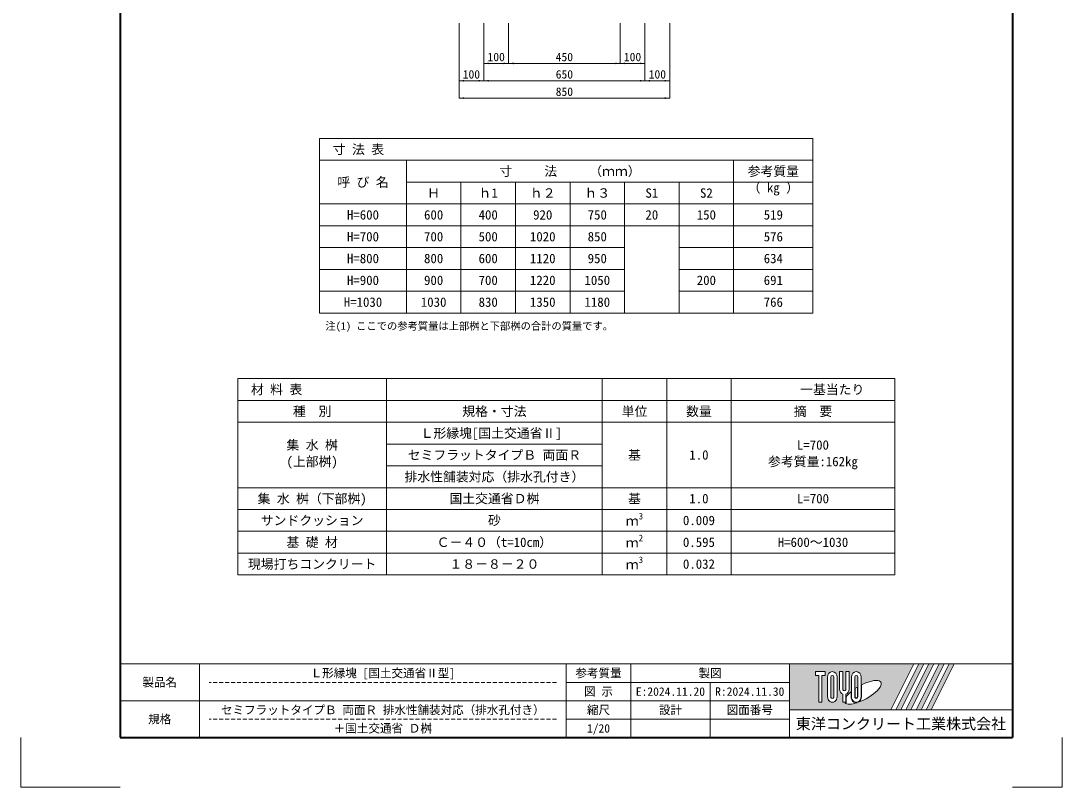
# Model space of a CAD drawing. Units: millimetres at full size, sheet at 1:20. Extents: x 77366 to 95666, y -7115 to 5664.
# Drawn here: x 86766 to 90966, y -325 to 2766 of the extents above; entities that cross this region are included whole.
import ezdxf
from ezdxf.enums import TextEntityAlignment as Align

# ---------------------------------------------------------------- set-up
doc = ezdxf.new("R2010")
doc.units = ezdxf.units.MM
doc.header["$LTSCALE"] = 20
doc.linetypes.add('USER2', pattern=[1.2, 0.8, -0.4])
for name, color, linetype, lineweight in [('Defpoints_2', 8, 'Continuous', 0), ('図枠', 7, 'Continuous', 5), ('寸法・材料表', 7, 'Continuous', 13), ('寸法線', 7, 'Continuous', 13), ('補助線', 8, 'Continuous', 13)]:
    doc.layers.add(name, color=color, linetype=linetype, lineweight=lineweight)
doc.styles.add('ＭＳ ゴシック', font='')
doc.styles.get('ＭＳ ゴシック').set_extended_font_data('MS Gothic')

# ---------------------------------------------------------------- blocks, each defined once
blk = doc.blocks.new('filled_arrow')
at = {"color": 0, "linetype": 'Continuous', "lineweight": -2}
blk.add_solid([(7.5, 1.25), (0, 0), (7.5, -1.25)], dxfattribs=at)

msp = doc.modelspace()

# ---------------------------------------------------------------- hatches: boundary and pattern name
at = {"layer": '図枠'}
h = msp.add_hatch(color=256, dxfattribs=at)
h.paths.add_polyline_path([(89865.8, 171.64), (89865.8, -13.98), (90274.17, -13.98), (90366.98, 171.64)])
edge = h.paths.add_edge_path(flags=16)
edge.add_ellipse((90162.3, 57.38), major_axis=(72.73, 40.71), ratio=0.3471473, start_angle=-144.31122, end_angle=72.1899, ccw=False)
edge.add_ellipse((90135.37, 39.8), major_axis=(0, 24.75), ratio=0.8463542, start_angle=-160.70346, end_angle=-90)
edge.add_line((90156.32, 39.8), (90156.32, 86.98))
edge = h.paths.add_edge_path(flags=16)
edge.add_ellipse((90135.37, 117.86), major_axis=(0, 22.85), ratio=0.8463541, start_angle=-90, end_angle=90, ccw=False)
edge.add_line((90154.7, 117.86), (90154.7, 39.8))
edge.add_ellipse((90135.37, 39.8), major_axis=(0, 22.85), ratio=0.8463541, start_angle=90, end_angle=-90, ccw=False)
edge.add_line((90116.03, 39.8), (90116.03, 117.86))
edge = h.paths.add_edge_path(flags=16)
edge.add_line((90141.81, 117.86), (90141.81, 39.8))
edge.add_ellipse((90135.37, 39.8), major_axis=(0, 7.62), ratio=0.8463541, start_angle=90, end_angle=-90, ccw=False)
edge.add_line((90128.92, 39.8), (90128.92, 117.86))
edge.add_ellipse((90135.37, 117.86), major_axis=(0, 7.62), ratio=0.8463541, start_angle=-90, end_angle=90, ccw=False)
edge = h.paths.add_edge_path(flags=16)
edge.add_line((90140.2, 77.96), (90140.2, 39.8))
edge.add_ellipse((90135.37, 39.8), major_axis=(0, 5.71), ratio=0.8463542, start_angle=90, end_angle=-90, ccw=False)
edge.add_line((90130.53, 39.8), (90130.53, 71.72))
edge.add_ellipse((90162.3, 57.38), major_axis=(72.73, 40.71), ratio=0.3471473, start_angle=107.79174, end_angle=126.47132, ccw=False)
edge = h.paths.add_edge_path(flags=16)
edge.add_line((90106.36, 140.71), (90106.36, 70.74))
edge.add_ellipse((90087.03, 70.74), major_axis=(0, 22.85), ratio=0.8463541, start_angle=-163.34117, end_angle=-90, ccw=False)
edge.add_line((90093.47, 49.2), (90093.47, 16.96))
edge.add_line((90093.47, 16.96), (90080.58, 16.96))
edge.add_line((90080.58, 16.96), (90080.58, 49.2))
edge.add_ellipse((90087.03, 70.74), major_axis=(0, 22.85), ratio=0.8463541, start_angle=90, end_angle=163.34117, ccw=False)
edge.add_line((90067.69, 70.74), (90067.69, 140.71))
edge.add_line((90067.69, 140.71), (90080.58, 140.71))
edge.add_line((90080.58, 140.71), (90080.58, 70.74))
edge.add_ellipse((90087.03, 70.74), major_axis=(0, 7.62), ratio=0.8463541, start_angle=90, end_angle=-90)
edge.add_line((90093.47, 70.74), (90093.47, 140.71))
edge.add_line((90093.47, 140.71), (90106.36, 140.71))
edge = h.paths.add_edge_path(flags=16)
edge.add_line((90114.42, 59.51), (90114.42, 39.8))
edge.add_ellipse((90135.37, 39.8), major_axis=(0, 24.75), ratio=0.8463542, start_angle=90, end_angle=-171.54427)
edge.add_ellipse((90162.3, 57.38), major_axis=(72.73, 40.71), ratio=0.3471473, start_angle=-178.64954, end_angle=-148.29244, ccw=False)
edge.add_line((90090.7, 15.05), (90095.09, 15.05))
edge.add_line((90095.09, 15.05), (90095.09, 39.19))
edge.add_ellipse((90162.3, 57.38), major_axis=(72.73, 40.71), ratio=0.3471473, start_angle=148.21912, end_angle=165.90812, ccw=False)
edge = h.paths.add_edge_path(flags=16)
edge.add_ellipse((90038.69, 117.86), major_axis=(0, 22.85), ratio=0.8463541, start_angle=-90, end_angle=90, ccw=False)
edge.add_line((90058.02, 117.86), (90058.02, 39.8))
edge.add_ellipse((90038.69, 39.8), major_axis=(0, 22.85), ratio=0.8463541, start_angle=90, end_angle=-90, ccw=False)
edge.add_line((90019.35, 39.8), (90019.35, 117.86))
edge = h.paths.add_edge_path(flags=16)
edge.add_line((90045.13, 117.86), (90045.13, 39.8))
edge.add_ellipse((90038.69, 39.8), major_axis=(0, 7.62), ratio=0.8463541, start_angle=90, end_angle=-90, ccw=False)
edge.add_line((90032.24, 39.8), (90032.24, 117.86))
edge.add_ellipse((90038.69, 117.86), major_axis=(0, 7.62), ratio=0.8463541, start_angle=-90, end_angle=90, ccw=False)
h.paths.add_polyline_path([(90009.68, 140.71), (90009.68, 125.48), (89996.79, 125.48), (89996.79, 16.96), (89983.9, 16.96), (89983.9, 125.48), (89971.01, 125.48), (89971.01, 140.71)], flags=16)
for points in [[(90294.59, -13.98), (90315.01, -13.98), (90407.82, 171.64), (90387.4, 171.64)], [(90448.66, 171.64), (90428.24, 171.64), (90335.43, -13.98), (90355.85, -13.98)], [(90489.5, 171.64), (90469.08, 171.64), (90376.27, -13.98), (90396.68, -13.98)], [(90530.33, 171.64), (90509.92, 171.64), (90417.1, -13.98), (90437.52, -13.98)]]:
    msp.add_hatch(color=256, dxfattribs=at).paths.add_polyline_path(points)

# ---------------------------------------------------------------- linework, layer by layer
at = {"layer": 'Defpoints_2'}
for p, q in [((87970.8, 2291.05), (89960.8, 2291.05)), ((87970.8, 2291.05), (87970.8, 2203.05)), ((89960.8, 2291.05), (89960.8, 2203.05)), ((89640.8, 2115.05), (89960.8, 2115.05)), ((89200.8, 1939.05), (89640.8, 1939.05)), ((89420.8, 1851.05), (89640.8, 1851.05)), ((89420.8, 1675.05), (89640.8, 1675.05)), ((87640.8, 1322.58), (90290.8, 1322.58)), ((87640.8, 1322.58), (87640.8, 1234.58)), ((88240.8, 1322.58), (88240.8, 1234.58)), ((89110.8, 1322.58), (89110.8, 1234.58)), ((89370.8, 1322.58), (89370.8, 1234.58)), ((89630.8, 1322.58), (89630.8, 1234.58)), ((90290.8, 1322.58), (90290.8, 1234.58)), ((88240.8, 1058.58), (89110.8, 1058.58)), ((88240.8, 970.58), (89110.8, 970.58))]:
    msp.add_line(p, q, dxfattribs=at)
at = {"layer": 'Defpoints_2', "color": 7, "lineweight": 13}
for p, q in [((86765.8, -125.36), (86765.8, -325.36)), ((90965.8, -125.36), (90965.8, -325.36)), ((87165.8, -325.36), (86765.8, -325.36)), ((90765.8, -325.36), (90965.8, -325.36))]:
    msp.add_line(p, q, dxfattribs=at)
at = {"layer": '図枠', "lineweight": 40}
for p, q in [((87165.8, 5414.64), (87165.8, -125.36)), ((90765.8, 5414.64), (90765.8, -125.36)), ((87165.8, -125.36), (90765.8, -125.36))]:
    msp.add_line(p, q, dxfattribs=at)
at = {"layer": '図枠', "lineweight": 13}
for p, q in [((90765.8, 171.64), (87165.8, 171.64)), ((87485.8, -125.36), (87485.8, 171.64)), ((88965.8, -125.36), (88965.8, 171.64)), ((89225.8, -125.36), (89225.8, 171.64)), ((89865.8, -125.36), (89865.8, 171.64)), ((89865.8, 97.39), (88965.8, 97.39)), ((89545.8, -125.36), (89545.8, 97.39)), ((89865.8, 23.14), (87165.8, 23.14)), ((89865.8, -51.11), (88965.8, -51.11))]:
    msp.add_line(p, q, dxfattribs=at)
at = {"layer": '図枠'}
for p, q in [((89865.8, 171.64), (90366.98, 171.64)), ((90366.98, 171.64), (90274.17, -13.98)), ((90387.4, 171.64), (90294.59, -13.98)), ((90407.82, 171.64), (90315.01, -13.98)), ((90428.24, 171.64), (90335.43, -13.98)), ((90448.66, 171.64), (90355.85, -13.98)), ((90469.08, 171.64), (90376.27, -13.98)), ((90387.4, 171.64), (90407.82, 171.64)), ((90489.5, 171.64), (90396.68, -13.98)), ((90509.92, 171.64), (90417.1, -13.98)), ((90428.24, 171.64), (90448.66, 171.64)), ((90530.33, 171.64), (90437.52, -13.98)), ((90469.08, 171.64), (90489.5, 171.64)), ((90509.92, 171.64), (90530.33, 171.64)), ((89971.01, 140.71), (89971.01, 125.48)), ((89971.01, 140.71), (90009.68, 140.71)), ((90009.68, 140.71), (90009.68, 125.48)), ((90067.69, 140.71), (90080.58, 140.71)), ((90067.69, 70.74), (90067.69, 140.71)), ((90080.58, 140.71), (90080.58, 70.74)), ((90093.47, 140.71), (90106.36, 140.71)), ((90093.47, 70.74), (90093.47, 140.71)), ((90106.36, 140.71), (90106.36, 70.74)), ((89983.9, 125.48), (89971.01, 125.48)), ((89983.9, 125.48), (89983.9, 16.96)), ((89996.79, 125.48), (89996.79, 16.96)), ((90009.68, 125.48), (89996.79, 125.48)), ((90019.35, 117.86), (90019.35, 39.8)), ((90032.24, 39.8), (90032.24, 117.86)), ((90045.13, 117.86), (90045.13, 39.8)), ((90058.02, 39.8), (90058.02, 117.86)), ((90116.03, 117.86), (90116.03, 39.8)), ((90128.92, 39.8), (90128.92, 117.86)), ((90141.81, 117.86), (90141.81, 39.8)), ((90154.7, 39.8), (90154.7, 117.86)), ((90156.32, 39.8), (90156.32, 86.98)), ((90080.58, 49.2), (90080.58, 16.96)), ((90093.47, 49.2), (90093.47, 16.96)), ((90114.42, 59.51), (90114.42, 39.8)), ((90130.53, 39.8), (90130.53, 71.72)), ((90140.2, 77.96), (90140.2, 39.8)), ((89996.79, 16.96), (89983.9, 16.96)), ((90093.47, 16.96), (90080.58, 16.96)), ((90090.7, 15.05), (90095.09, 15.05)), ((90095.09, 39.19), (90095.09, 15.05)), ((89865.8, -13.98), (90274.17, -13.98)), ((90294.59, -13.98), (90315.01, -13.98)), ((90335.43, -13.98), (90355.85, -13.98)), ((90376.27, -13.98), (90396.68, -13.98)), ((90417.1, -13.98), (90437.52, -13.98))]:
    msp.add_line(p, q, dxfattribs=at)
at = {"layer": '図枠', "linetype": 'USER2', "lineweight": 9}
for p, q in [((88925.8, 97.39), (87525.8, 97.39)), ((88925.8, -51.11), (87525.8, -51.11))]:
    msp.add_line(p, q, dxfattribs=at)
at = {"layer": '図枠'}
for centre, major_axis, ratio, start_param, end_param in [((90038.69, 117.86), (0, 22.85), 0.846354, 4.712389, 7.8539816), ((90135.37, 117.86), (0, 22.85), 0.846354, 4.712389, 7.8539816), ((90038.69, 117.86), (0, 7.62), 0.846354, 4.712389, 7.8539816), ((90135.37, 117.86), (0, 7.62), 0.846354, 4.712389, 7.8539816), ((90162.3, 57.38), (72.73, 40.71), 0.347147, 4.2621853, 7.7429163), ((90087.03, 70.74), (0, 22.85), 0.846354, 1.5707963, 2.8017557), ((90087.03, 70.74), (0, 7.62), 0.846354, 1.5707963, 4.712389), ((90087.03, 70.74), (0, 22.85), 0.846354, 3.4814296, 4.712389), ((90162.3, 57.38), (72.73, 40.71), 0.347147, 2.0815197, 2.5155126), ((90162.3, 57.38), (72.73, 40.71), 0.347147, 1.6817405, 1.8219833), ((90038.69, 39.8), (0, 22.85), 0.846354, 1.5707963, 4.712389), ((90038.69, 39.8), (0, 7.62), 0.846354, 1.5707963, 4.712389), ((90162.3, 57.38), (72.73, 40.71), 0.347147, 3.2093975, 4.2004451), ((90135.37, 39.8), (0, 24.75), 0.846354, 1.5707963, 3.3154679), ((90135.37, 39.8), (0, 22.85), 0.846354, 1.5707963, 4.712389), ((90135.37, 39.8), (0, 7.62), 0.846354, 1.5707963, 4.712389), ((90135.37, 39.8), (0, 5.71), 0.846354, 1.5707963, 4.712389), ((90135.37, 39.8), (0, 24.75), 0.846354, 3.5338438, 4.712389)]:
    msp.add_ellipse(centre, major_axis=major_axis, ratio=ratio, start_param=start_param, end_param=end_param, dxfattribs=at)
at = {"layer": '寸法・材料表'}
for p, q in [((87970.8, 2203.05), (89960.8, 2203.05)), ((87970.8, 2203.05), (87970.8, 1587.05)), ((88320.8, 2203.05), (88320.8, 1587.05)), ((89640.8, 2203.05), (89640.8, 1587.05)), ((89960.8, 2203.05), (89960.8, 1587.05)), ((88320.8, 2115.05), (89640.8, 2115.05)), ((88540.8, 2115.05), (88540.8, 1587.05)), ((88760.8, 2115.05), (88760.8, 1587.05)), ((88980.8, 2115.05), (88980.8, 1587.05)), ((89200.8, 2115.05), (89200.8, 1587.05)), ((89420.8, 2115.05), (89420.8, 1587.05)), ((87970.8, 2027.05), (89960.8, 2027.05)), ((87970.8, 1939.05), (89200.8, 1939.05)), ((89640.8, 1939.05), (89960.8, 1939.05)), ((87970.8, 1851.05), (89200.8, 1851.05)), ((89640.8, 1851.05), (89960.8, 1851.05)), ((87970.8, 1763.05), (89200.8, 1763.05)), ((89420.8, 1763.05), (89960.8, 1763.05)), ((87970.8, 1675.05), (89200.8, 1675.05)), ((89640.8, 1675.05), (89960.8, 1675.05)), ((87970.8, 1587.05), (89960.8, 1587.05)), ((87640.8, 1234.58), (90290.8, 1234.58)), ((87640.8, 1234.58), (87640.8, 530.58)), ((88240.8, 1234.58), (88240.8, 530.58)), ((89110.8, 1234.58), (89110.8, 530.58)), ((89370.8, 1234.58), (89370.8, 530.58)), ((89630.8, 1234.58), (89630.8, 530.58)), ((90290.8, 1234.58), (90290.8, 530.58)), ((87640.8, 1146.58), (90290.8, 1146.58)), ((87640.8, 882.58), (90290.8, 882.58)), ((87640.8, 794.58), (90290.8, 794.58)), ((87640.8, 706.58), (90290.8, 706.58)), ((87640.8, 618.58), (90290.8, 618.58)), ((87640.8, 530.58), (90290.8, 530.58))]:
    msp.add_line(p, q, dxfattribs=at)
at = {"layer": '寸法線'}
for p, q in [((88533.06, 2755.55), (88533.06, 2523.76)), ((88533.06, 2755.55), (88533.06, 2453.76)), ((88633.06, 2755.55), (88633.06, 2593.76)), ((88633.06, 2755.55), (88633.06, 2523.76)), ((88633.06, 2755.55), (88633.06, 2523.76)), ((88733.06, 2755.55), (88733.06, 2593.76)), ((88733.06, 2755.55), (88733.06, 2593.76)), ((89183.06, 2755.55), (89183.06, 2593.76)), ((89183.06, 2755.55), (89183.06, 2593.76)), ((89283.06, 2755.55), (89283.06, 2593.76)), ((89283.06, 2755.55), (89283.06, 2523.76)), ((89283.06, 2755.55), (89283.06, 2523.76)), ((89383.06, 2755.55), (89383.06, 2523.76)), ((89383.06, 2755.55), (89383.06, 2453.76)), ((88633.06, 2593.76), (88733.06, 2593.76)), ((88733.06, 2593.76), (89183.06, 2593.76)), ((89183.06, 2593.76), (89283.06, 2593.76)), ((88633.06, 2523.76), (88533.06, 2523.76)), ((88633.06, 2523.76), (89283.06, 2523.76)), ((89283.06, 2523.76), (89383.06, 2523.76)), ((88533.06, 2453.76), (89383.06, 2453.76))]:
    msp.add_line(p, q, dxfattribs=at)
at = {"layer": '補助線'}
msp.add_line((89865.8, -13.98), (90765.8, -13.98), dxfattribs=at)

# ---------------------------------------------------------------- block references
at = {"layer": '寸法線', "xscale": 2.67, "yscale": 2.67}
for p in [(88633.06, 2593.76), (88733.06, 2593.76), (89183.06, 2593.76), (88533.06, 2523.76), (88633.06, 2523.76), (89283.06, 2523.76), (88533.06, 2453.76)]:
    msp.add_blockref('filled_arrow', p, dxfattribs=at)
at = {"layer": '寸法線', "xscale": 2.67, "yscale": 2.67, "rotation": 180}
for p in [(88733.06, 2593.76), (89183.06, 2593.76), (89283.06, 2593.76), (88633.06, 2523.76), (89283.06, 2523.76), (89383.06, 2523.76), (89383.06, 2453.76)]:
    msp.add_blockref('filled_arrow', p, dxfattribs=at)

# ---------------------------------------------------------------- texts
at = {"layer": '図枠', "style": 'ＭＳ ゴシック'}
for s, height, p in [('Ｌ形縁塊 [国土交通省Ⅱ型]', 34.18, (88225.8, 134.52)), ('参考質量', 34.18, (89095.8, 134.52)), ('製図', 34.18, (89545.8, 134.52)), ('製品名', 34.18, (87325.8, 97.39)), ('図 示', 34.18, (89095.8, 60.27)), ('E:2024.11.20', 34.18, (89385.8, 60.27)), ('R:2024.11.30', 34.18, (89705.8, 60.27)), ('セミフラットタイプＢ 両面Ｒ 排水性舗装対応（排水孔付き）', 34.18, (88225.8, -13.98)), ('縮尺', 34.18, (89095.8, -13.98)), ('設計', 34.18, (89385.8, -13.98)), ('図面番号', 34.18, (89705.8, -13.98)), ('規格', 34.18, (87325.8, -51.11)), ('東洋コンクリート工業株式会社', 44.43, (90315.8, -69.67)), ('＋国土交通省 Ｄ桝', 34.18, (88225.8, -88.23)), ('1/20', 34.18, (89095.8, -88.23))]:
    msp.add_text(s, height=height, dxfattribs=at).set_placement(p, align=Align.MIDDLE_CENTER)
at = {"layer": '寸法・材料表', "style": 'ＭＳ ゴシック'}
for s, p in [('\u3000寸 法 表 ', (87972, 2247.05)), ('\u3000材 料 表', (87642, 1278.58))]:
    msp.add_text(s, height=37.98, dxfattribs=at).set_placement(p, align=Align.MIDDLE_LEFT)
for s, p in [('寸   \u3000法   \u3000（ｍｍ）', (88980.8, 2159.05)), ('参考質量', (89800.8, 2159.05)), ('呼 び 名', (88145.8, 2115.05)), ('Ｈ', (88430.8, 2071.05)), ('ｈ1', (88650.8, 2071.05)), ('ｈ２', (88870.8, 2071.05)), ('ｈ３', (89090.8, 2071.05)), ('S1', (89310.8, 2071.05)), ('S2', (89530.8, 2071.05)), ('H=600', (88145.8, 1983.05)), ('600', (88430.8, 1983.05)), ('400', (88650.8, 1983.05)), ('920', (88870.8, 1983.05)), ('750', (89090.8, 1983.05)), ('20', (89310.8, 1983.05)), ('150', (89530.8, 1983.05)), ('519', (89800.8, 1983.05)), ('H=700', (88145.8, 1895.05)), ('700', (88430.8, 1895.05)), ('500', (88650.8, 1895.05)), ('1020', (88870.8, 1895.05)), ('850', (89090.8, 1895.05)), ('576', (89800.8, 1895.05)), ('H=800', (88145.8, 1807.05)), ('800', (88430.8, 1807.05)), ('600', (88650.8, 1807.05)), ('1120', (88870.8, 1807.05)), ('950', (89090.8, 1807.05)), ('634', (89800.8, 1807.05)), ('H=900', (88145.8, 1719.05)), ('900', (88430.8, 1719.05)), ('700', (88650.8, 1719.05)), ('1220', (88870.8, 1719.05)), ('1050', (89090.8, 1719.05)), ('200', (89530.8, 1719.05)), ('691', (89800.8, 1719.05)), ('H=1030', (88145.8, 1631.05)), ('1030', (88430.8, 1631.05)), ('830', (88650.8, 1631.05)), ('1350', (88870.8, 1631.05)), ('1180', (89090.8, 1631.05)), ('766', (89800.8, 1631.05)), ('\u3000\u3000\u3000一基当たり', (89960.8, 1278.58)), ('種\u3000別', (87940.8, 1190.58)), ('規格・寸法', (88675.8, 1190.58)), ('単位', (89240.8, 1190.58)), ('数量', (89500.8, 1190.58)), ('摘\u3000要', (89960.8, 1190.58)), ('Ｌ形縁塊[国土交通省Ⅱ] ', (88675.8, 1102.58)), ('セミフラットタイプＢ 両面Ｒ', (88675.8, 1014.58)), ('基', (89240.8, 1014.58)), ('1.0', (89500.8, 1014.58)), ('排水性舗装対応（排水孔付き）', (88675.8, 926.58)), ('集 水 桝（下部桝)', (87940.8, 838.58)), ('国土交通省Ｄ桝', (88675.8, 838.58)), ('基', (89240.8, 838.58)), ('1.0', (89500.8, 838.58)), ('L=700', (89960.8, 838.58)), ('サンドクッション', (87940.8, 750.58)), ('砂', (88675.8, 750.58)), ('0.009', (89500.8, 750.58)), ('基 礎 材', (87940.8, 662.58)), ('Ｃ－４０（t=10cm）', (88675.8, 662.58)), ('0.595', (89500.8, 662.58)), ('H=600～1030', (89960.8, 662.58)), ('現場打ちコンクリート', (87940.8, 574.58)), ('１８－８－２０', (88675.8, 574.58)), ('0.032', (89500.8, 574.58))]:
    msp.add_text(s, height=37.98, dxfattribs=at).set_placement(p, align=Align.MIDDLE_CENTER)
msp.add_text('（ kg ）', height=37.98, dxfattribs=at).set_placement((89800.8, 2062.05), align=Align.BOTTOM_CENTER)
for s, height, p in [('注(1) ここでの参考質量は上部桝と下部桝の合計の質量です。', 30.38, (87994.31, 1510.35)), ('ｍ', 37.98, (89205.83, 718.45)), ('3', 26.58, (89257.63, 746.45)), ('2', 26.58, (89257.63, 658.45)), ('ｍ', 37.98, (89205.83, 630.45)), ('3', 26.58, (89257.63, 570.45)), ('ｍ', 37.98, (89205.83, 542.45))]:
    msp.add_text(s, height=height, dxfattribs=at).set_placement(p, align=Align.BOTTOM_LEFT)
for s, p in [('集 水 桝', (87837.2, 1073.81)), ('L=700', (89896.05, 1073.81)), ('(上部桝)', (87837.2, 1007.15)), ('参考質量:162kg', (89779.5, 1007.15))]:
    msp.add_text(s, height=37.98, dxfattribs=at).set_placement(p, align=Align.TOP_LEFT)
at = {"layer": '寸法線', "style": 'ＭＳ ゴシック'}
for s, p in [('100', (88683.06, 2619.76)), ('450', (88958.06, 2619.76)), ('100', (89233.06, 2619.76)), ('100', (88583.06, 2549.76)), ('650', (88958.06, 2549.76)), ('100', (89333.06, 2549.76)), ('850', (88958.06, 2479.76))]:
    msp.add_text(s, height=34.18, dxfattribs=at).set_placement(p, align=Align.MIDDLE_CENTER)

doc.saveas('drawing.dxf')
